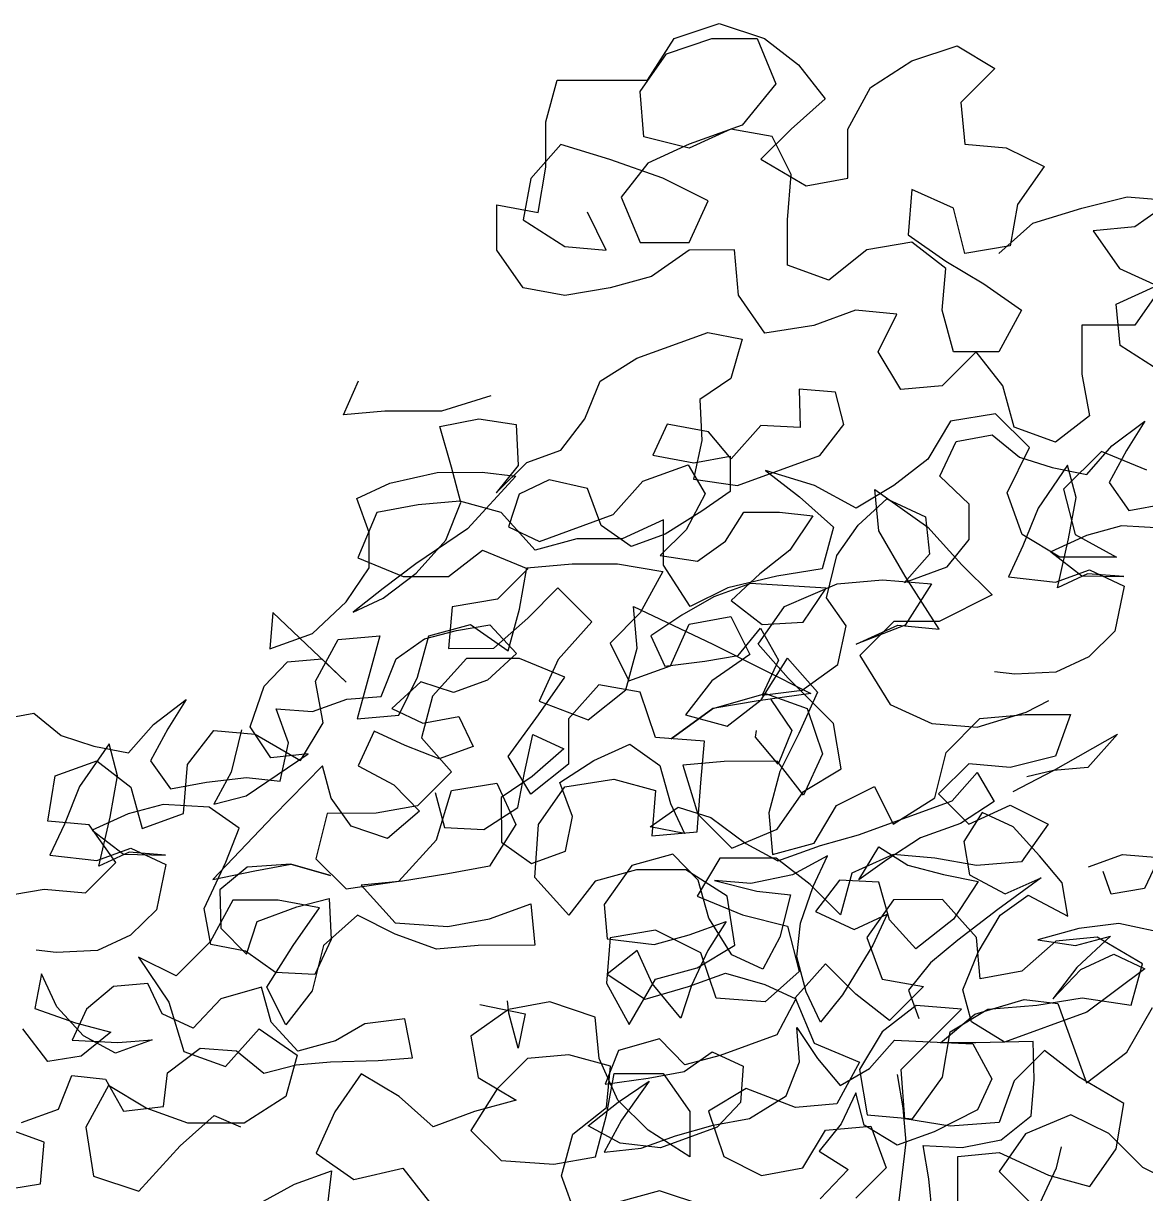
# Model space of a CAD drawing. Header units: millimetres. Extents: x 2622 to 2811, y 687 to 801.
# Drawn here: x 2709.4846 to 2709.8419, y 773.8694 to 774.2419 of the extents above; entities that cross this region are included whole.
import ezdxf

# ---------------------------------------------------------------- set-up
doc = ezdxf.new("R2010")
doc.units = ezdxf.units.MM
doc.layers.add('CHIOMA', color=94, linetype='Continuous')
doc.layers.add('tronco', color=36, linetype='Continuous')

msp = doc.modelspace()

# ---------------------------------------------------------------- linework, layer by layer
at = {"layer": 'CHIOMA'}
for p, q in [((2709.69176, 774.23705), (2709.70618, 774.24187)), ((2709.70618, 774.24187), (2709.7206, 774.23708)), ((2709.68335, 774.22382), (2709.69176, 774.23705)), ((2709.68936, 774.23224), (2709.70378, 774.23706)), ((2709.70378, 774.23706), (2709.7182, 774.23708)), ((2709.7182, 774.23708), (2709.72422, 774.22266)), ((2709.7206, 774.23708), (2709.73143, 774.22868)), ((2709.68095, 774.22022), (2709.68936, 774.23224)), ((2709.76749, 774.22991), (2709.78191, 774.23473)), ((2709.78191, 774.23473), (2709.79394, 774.22753)), ((2709.73143, 774.22868), (2709.73985, 774.21786)), ((2709.75428, 774.22148), (2709.76749, 774.22991)), ((2709.79394, 774.22753), (2709.78313, 774.2167)), ((2709.65091, 774.21057), (2709.65451, 774.2238)), ((2709.65451, 774.2238), (2709.68335, 774.22382)), ((2709.72422, 774.22266), (2709.71342, 774.20943)), ((2709.74708, 774.20826), (2709.75428, 774.22148)), ((2709.68217, 774.20579), (2709.68095, 774.22022)), ((2709.73985, 774.21786), (2709.72905, 774.20824)), ((2709.78313, 774.2167), (2709.78434, 774.20348)), ((2709.65093, 774.19615), (2709.65091, 774.21057)), ((2709.71342, 774.20943), (2709.6966, 774.2034)), ((2709.6966, 774.2022), (2709.68217, 774.20579)), ((2709.70981, 774.20822), (2709.6966, 774.2022)), ((2709.72304, 774.20583), (2709.70981, 774.20822)), ((2709.72905, 774.20824), (2709.71944, 774.19861)), ((2709.72906, 774.19381), (2709.72304, 774.20583)), ((2709.74709, 774.19263), (2709.74708, 774.20826)), ((2709.65573, 774.20336), (2709.64612, 774.19254)), ((2709.67136, 774.19857), (2709.65573, 774.20336)), ((2709.6966, 774.2034), (2709.68338, 774.19738)), ((2709.78434, 774.20348), (2709.79757, 774.20229)), ((2709.79757, 774.20229), (2709.80959, 774.19629)), ((2709.68819, 774.19258), (2709.67136, 774.19857)), ((2709.71944, 774.19861), (2709.73387, 774.19021)), ((2709.64853, 774.18172), (2709.65093, 774.19615)), ((2709.68338, 774.19738), (2709.67497, 774.18655)), ((2709.80959, 774.19629), (2709.80119, 774.18426)), ((2709.64612, 774.19254), (2709.64373, 774.17931)), ((2709.70262, 774.18538), (2709.68819, 774.19258)), ((2709.72787, 774.17939), (2709.72906, 774.19381)), ((2709.73387, 774.19021), (2709.74709, 774.19263)), ((2709.76753, 774.18904), (2709.76634, 774.17462)), ((2709.78075, 774.18304), (2709.76753, 774.18904)), ((2709.63531, 774.18411), (2709.64853, 774.18172)), ((2709.63532, 774.16969), (2709.63531, 774.18411)), ((2709.67497, 774.18655), (2709.681, 774.17213)), ((2709.69662, 774.17215), (2709.70262, 774.18538)), ((2709.80119, 774.18426), (2709.7988, 774.17104)), ((2709.82162, 774.18308), (2709.83604, 774.1867)), ((2709.83604, 774.1867), (2709.85047, 774.18551)), ((2709.85047, 774.18551), (2709.83846, 774.17709)), ((2709.67018, 774.16972), (2709.66416, 774.18174)), ((2709.78437, 774.16862), (2709.78075, 774.18304)), ((2709.806, 774.17826), (2709.82162, 774.18308)), ((2709.64373, 774.17931), (2709.65696, 774.17091)), ((2709.72788, 774.16497), (2709.72787, 774.17939)), ((2709.79519, 774.16863), (2709.806, 774.17826)), ((2709.83846, 774.17709), (2709.82524, 774.17587)), ((2709.82524, 774.17587), (2709.83366, 774.16386)), ((2709.681, 774.17213), (2709.69662, 774.17215)), ((2709.76754, 774.17221), (2709.75312, 774.1698)), ((2709.76634, 774.17462), (2709.77837, 774.16621)), ((2709.77837, 774.16381), (2709.76754, 774.17221)), ((2709.64375, 774.15768), (2709.63532, 774.16969)), ((2709.65696, 774.17091), (2709.67018, 774.16972)), ((2709.69663, 774.16974), (2709.68461, 774.16132)), ((2709.71105, 774.16976), (2709.69663, 774.16974)), ((2709.71227, 774.15534), (2709.71105, 774.16976)), ((2709.75312, 774.1698), (2709.74111, 774.16017)), ((2709.7988, 774.17104), (2709.78437, 774.16862)), ((2709.74111, 774.16017), (2709.72788, 774.16497)), ((2709.77837, 774.16621), (2709.79039, 774.15901)), ((2709.68461, 774.16132), (2709.67139, 774.1577)), ((2709.77718, 774.15059), (2709.77837, 774.16381)), ((2709.83366, 774.16386), (2709.84689, 774.15786)), ((2709.65697, 774.15528), (2709.64375, 774.15768)), ((2709.67139, 774.1577), (2709.65697, 774.15528)), ((2709.79039, 774.15901), (2709.80242, 774.15061)), ((2709.83261, 774.15253), (2709.84583, 774.15855)), ((2709.84689, 774.15786), (2709.83849, 774.14583)), ((2709.72069, 774.14332), (2709.71227, 774.15534)), ((2709.74953, 774.15056), (2709.73631, 774.14574)), ((2709.76276, 774.14937), (2709.74953, 774.15056)), ((2709.7808, 774.13737), (2709.77718, 774.15059)), ((2709.80242, 774.15061), (2709.79522, 774.13738)), ((2709.83383, 774.13931), (2709.83261, 774.15253)), ((2709.75676, 774.13735), (2709.76276, 774.14937)), ((2709.67989, 774.13531), (2709.70249, 774.14352)), ((2709.70249, 774.14352), (2709.7135, 774.14137)), ((2709.73631, 774.14574), (2709.72069, 774.14332)), ((2709.83849, 774.14583), (2709.82166, 774.14582)), ((2709.82166, 774.14582), (2709.82167, 774.13019)), ((2709.7135, 774.14137), (2709.70988, 774.1288)), ((2709.84706, 774.1309), (2709.83383, 774.13931)), ((2709.66822, 774.12801), (2709.67989, 774.13531)), ((2709.76398, 774.12533), (2709.75676, 774.13735)), ((2709.78801, 774.13737), (2709.7772, 774.12655)), ((2709.79522, 774.13738), (2709.7808, 774.13737)), ((2709.79643, 774.12656), (2709.78801, 774.13737)), ((2709.5865, 774.11723), (2709.5913, 774.12806)), ((2709.66337, 774.11602), (2709.66822, 774.12801)), ((2709.70988, 774.1288), (2709.70001, 774.12216)), ((2709.82167, 774.13019), (2709.82409, 774.11697)), ((2709.73156, 774.12542), (2709.73188, 774.11326)), ((2709.74315, 774.12451), (2709.73156, 774.12542)), ((2709.74585, 774.11424), (2709.74315, 774.12451)), ((2709.7772, 774.12655), (2709.76398, 774.12533)), ((2709.80005, 774.11334), (2709.79643, 774.12656)), ((2709.63338, 774.12329), (2709.61775, 774.11847)), ((2709.70001, 774.12216), (2709.70066, 774.10909)), ((2709.59972, 774.11845), (2709.5865, 774.11723)), ((2709.61775, 774.11847), (2709.59972, 774.11845)), ((2709.79418, 774.11763), (2709.77976, 774.11522)), ((2709.80501, 774.10683), (2709.79418, 774.11763)), ((2709.82409, 774.11697), (2709.81328, 774.10855)), ((2709.6172, 774.11358), (2709.6296, 774.11604)), ((2709.62088, 774.1006), (2709.6172, 774.11358)), ((2709.6296, 774.11604), (2709.64151, 774.11422)), ((2709.64151, 774.11422), (2709.64216, 774.10116)), ((2709.65572, 774.10608), (2709.66337, 774.11602)), ((2709.68958, 774.11428), (2709.68497, 774.10442)), ((2709.70272, 774.11189), (2709.68958, 774.11428)), ((2709.7194, 774.11385), (2709.70994, 774.10325)), ((2709.73188, 774.11326), (2709.7194, 774.11385)), ((2709.73821, 774.1043), (2709.74585, 774.11424)), ((2709.77976, 774.11522), (2709.77256, 774.10319)), ((2709.81328, 774.10855), (2709.80005, 774.11334)), ((2709.83121, 774.10737), (2709.84165, 774.11525)), ((2709.84165, 774.11525), (2709.83581, 774.10597)), ((2709.70066, 774.10909), (2709.69794, 774.09685)), ((2709.70994, 774.10325), (2709.70272, 774.11189)), ((2709.7764, 774.09771), (2709.78159, 774.1088)), ((2709.78159, 774.1088), (2709.79309, 774.11093)), ((2709.79309, 774.11093), (2709.80179, 774.10385)), ((2709.64487, 774.10214), (2709.65572, 774.10608)), ((2709.79781, 774.0924), (2709.80501, 774.10683)), ((2709.82785, 774.10565), (2709.81584, 774.09361)), ((2709.82323, 774.09834), (2709.83121, 774.10737)), ((2709.84228, 774.09965), (2709.82785, 774.10565)), ((2709.83581, 774.10597), (2709.8303, 774.09579)), ((2709.63509, 774.09246), (2709.64487, 774.10214)), ((2709.68184, 774.09612), (2709.6963, 774.10137)), ((2709.68497, 774.10442), (2709.69811, 774.10203)), ((2709.6963, 774.10137), (2709.70172, 774.09209)), ((2709.69811, 774.10203), (2709.70961, 774.10416)), ((2709.70961, 774.10416), (2709.70961, 774.0929)), ((2709.71199, 774.09479), (2709.73821, 774.1043)), ((2709.77256, 774.10319), (2709.76175, 774.09477)), ((2709.80179, 774.10385), (2709.81223, 774.10048)), ((2709.60125, 774.09552), (2709.61636, 774.09896)), ((2709.61636, 774.09896), (2709.63066, 774.09903)), ((2709.62392, 774.08942), (2709.62088, 774.1006)), ((2709.64134, 774.09779), (2709.62597, 774.08096)), ((2709.63066, 774.09903), (2709.64134, 774.09779)), ((2709.64216, 774.10116), (2709.63509, 774.09246)), ((2709.72088, 774.09954), (2709.7317, 774.09113)), ((2709.73651, 774.09474), (2709.72088, 774.09954)), ((2709.78576, 774.08883), (2709.7764, 774.09771)), ((2709.81707, 774.10122), (2709.8077, 774.08758)), ((2709.81223, 774.10048), (2709.82323, 774.09834)), ((2709.81978, 774.09094), (2709.81707, 774.10122)), ((2709.59073, 774.09068), (2709.60125, 774.09552)), ((2709.65202, 774.09655), (2709.6424, 774.09204)), ((2709.66426, 774.09383), (2709.65202, 774.09655)), ((2709.66852, 774.08208), (2709.66426, 774.09383)), ((2709.67239, 774.08553), (2709.68184, 774.09612)), ((2709.69794, 774.09685), (2709.71199, 774.09479)), ((2709.74973, 774.08754), (2709.73651, 774.09474)), ((2709.76175, 774.09477), (2709.74973, 774.08754)), ((2709.8303, 774.09579), (2709.83662, 774.08683)), ((2709.59466, 774.07983), (2709.59073, 774.09068)), ((2709.6424, 774.09204), (2709.63903, 774.08161)), ((2709.70172, 774.09209), (2709.69563, 774.08067)), ((2709.70961, 774.0929), (2709.70065, 774.08658)), ((2709.7317, 774.09113), (2709.74253, 774.08153)), ((2709.75035, 774.08212), (2709.75956, 774.09057)), ((2709.75574, 774.09356), (2709.77258, 774.08155)), ((2709.75695, 774.08034), (2709.75574, 774.09356)), ((2709.75956, 774.09057), (2709.77188, 774.08481)), ((2709.80263, 774.07918), (2709.79781, 774.0924)), ((2709.81584, 774.09361), (2709.81946, 774.07919)), ((2709.81739, 774.0778), (2709.81978, 774.09094)), ((2709.6103, 774.08862), (2709.59708, 774.0862)), ((2709.62352, 774.08983), (2709.6103, 774.08862)), ((2709.61906, 774.07743), (2709.62392, 774.08942)), ((2709.63675, 774.08624), (2709.62352, 774.08983)), ((2709.70065, 774.08658), (2709.68898, 774.07928)), ((2709.78576, 774.07757), (2709.78576, 774.08883)), ((2709.8077, 774.08758), (2709.80284, 774.07559)), ((2709.83662, 774.08683), (2709.84812, 774.08896)), ((2709.59708, 774.0862), (2709.59108, 774.07177)), ((2709.64758, 774.07423), (2709.63675, 774.08624)), ((2709.64888, 774.077), (2709.67239, 774.08553)), ((2709.68844, 774.08388), (2709.67522, 774.07786)), ((2709.68845, 774.06946), (2709.68844, 774.08388)), ((2709.7082, 774.07705), (2709.71404, 774.08633)), ((2709.71404, 774.08633), (2709.7253, 774.08632)), ((2709.7253, 774.08632), (2709.73598, 774.08508)), ((2709.73598, 774.08508), (2709.72866, 774.07424)), ((2709.77188, 774.08481), (2709.7731, 774.07298)), ((2709.59466, 774.06857), (2709.59466, 774.07983)), ((2709.62597, 774.08096), (2709.60953, 774.06988)), ((2709.63903, 774.08161), (2709.64888, 774.077)), ((2709.67813, 774.07534), (2709.66852, 774.08208)), ((2709.68898, 774.07928), (2709.67813, 774.07534)), ((2709.69563, 774.08067), (2709.68733, 774.07254)), ((2709.74253, 774.08153), (2709.73893, 774.0683)), ((2709.74361, 774.07251), (2709.75035, 774.08212)), ((2709.76538, 774.06592), (2709.75695, 774.08034)), ((2709.77258, 774.08155), (2709.78341, 774.06954)), ((2709.81466, 774.07198), (2709.80263, 774.07918)), ((2709.81946, 774.07919), (2709.83269, 774.07199)), ((2709.83431, 774.0819), (2709.82314, 774.07887)), ((2709.84894, 774.08107), (2709.83431, 774.0819)), ((2709.60961, 774.06684), (2709.61906, 774.07743)), ((2709.66079, 774.07785), (2709.64758, 774.07423)), ((2709.67522, 774.07786), (2709.66079, 774.07785)), ((2709.69924, 774.07073), (2709.7082, 774.07705)), ((2709.77869, 774.06887), (2709.78576, 774.07757)), ((2709.80284, 774.07559), (2709.79824, 774.06574)), ((2709.82314, 774.07887), (2709.81172, 774.0737)), ((2709.81384, 774.06219), (2709.81739, 774.0778)), ((2709.59108, 774.07177), (2709.60551, 774.06578)), ((2709.61994, 774.06579), (2709.63075, 774.07421)), ((2709.63075, 774.07421), (2709.64518, 774.06822)), ((2709.68733, 774.07254), (2709.69924, 774.07073)), ((2709.72866, 774.07424), (2709.71912, 774.06669)), ((2709.74031, 774.05904), (2709.74361, 774.07251)), ((2709.7731, 774.07298), (2709.76513, 774.06395)), ((2709.81172, 774.0737), (2709.82165, 774.06605)), ((2709.83269, 774.07199), (2709.81466, 774.07198)), ((2709.58734, 774.05773), (2709.59466, 774.06857)), ((2709.60953, 774.06988), (2709.59909, 774.062)), ((2709.64518, 774.06822), (2709.63557, 774.05859)), ((2709.64252, 774.05539), (2709.64491, 774.06862)), ((2709.64491, 774.06862), (2709.65933, 774.06983)), ((2709.65933, 774.06983), (2709.67376, 774.06985)), ((2709.67376, 774.06985), (2709.68818, 774.06745)), ((2709.69687, 774.05624), (2709.68845, 774.06946)), ((2709.73893, 774.0683), (2709.72451, 774.06588)), ((2709.76513, 774.06395), (2709.77869, 774.06887)), ((2709.78341, 774.06954), (2709.79303, 774.05994)), ((2709.81319, 774.064), (2709.82404, 774.06794)), ((2709.82404, 774.06794), (2709.83512, 774.06276)), ((2709.59917, 774.05896), (2709.60961, 774.06684)), ((2709.60551, 774.06578), (2709.61994, 774.06579)), ((2709.68818, 774.06745), (2709.68098, 774.05423)), ((2709.72451, 774.06588), (2709.70889, 774.06226)), ((2709.71912, 774.06669), (2709.70991, 774.05823)), ((2709.74375, 774.0635), (2709.75817, 774.06471)), ((2709.75817, 774.06471), (2709.7738, 774.06353)), ((2709.77621, 774.0491), (2709.76538, 774.06592)), ((2709.79824, 774.06574), (2709.81319, 774.064)), ((2709.82346, 774.06671), (2709.81384, 774.06219)), ((2709.82165, 774.06605), (2709.83504, 774.0658)), ((2709.83504, 774.0658), (2709.82346, 774.06671)), ((2709.59909, 774.062), (2709.58955, 774.05445)), ((2709.64519, 774.05259), (2709.6548, 774.06221)), ((2709.6548, 774.06221), (2709.66563, 774.05141)), ((2709.70889, 774.06226), (2709.69687, 774.05624)), ((2709.71616, 774.06357), (2709.70441, 774.0593)), ((2709.74023, 774.06208), (2709.71616, 774.06357)), ((2709.72692, 774.05627), (2709.74375, 774.0635)), ((2709.73291, 774.05124), (2709.74023, 774.06208)), ((2709.7738, 774.06353), (2709.76539, 774.0503)), ((2709.83512, 774.06276), (2709.83216, 774.04838)), ((2709.57665, 774.04772), (2709.58734, 774.05773)), ((2709.58955, 774.05445), (2709.59917, 774.05896)), ((2709.63557, 774.05859), (2709.62115, 774.05617)), ((2709.70441, 774.0593), (2709.69422, 774.05356)), ((2709.70991, 774.05823), (2709.71985, 774.05059)), ((2709.74663, 774.05008), (2709.74031, 774.05904)), ((2709.79303, 774.05994), (2709.77621, 774.05151)), ((2709.564, 774.05438), (2709.56309, 774.0428)), ((2709.5874, 774.03218), (2709.564, 774.05438)), ((2709.62115, 774.05617), (2709.61996, 774.04295)), ((2709.63892, 774.04217), (2709.64252, 774.05539)), ((2709.68098, 774.05423), (2709.67138, 774.0446)), ((2709.67884, 774.05623), (2709.7041, 774.04423)), ((2709.68006, 774.04301), (2709.67884, 774.05623)), ((2709.69422, 774.05356), (2709.68436, 774.04691)), ((2709.69661, 774.05063), (2709.70983, 774.05305)), ((2709.70983, 774.05305), (2709.71585, 774.04104)), ((2709.71852, 774.04424), (2709.72692, 774.05627)), ((2709.61368, 774.04695), (2709.6269, 774.05057)), ((2709.62254, 774.04867), (2709.63314, 774.05047)), ((2709.6269, 774.05057), (2709.63892, 774.04217)), ((2709.63314, 774.05047), (2709.6416, 774.04126)), ((2709.63438, 774.04296), (2709.64519, 774.05259)), ((2709.66563, 774.05141), (2709.65482, 774.03938)), ((2709.69061, 774.03741), (2709.69661, 774.05063)), ((2709.7122, 774.04065), (2709.71928, 774.04935)), ((2709.71928, 774.04935), (2709.72502, 774.03916)), ((2709.71985, 774.05059), (2709.73291, 774.05124)), ((2709.74391, 774.03784), (2709.74663, 774.05008)), ((2709.76539, 774.0503), (2709.74977, 774.04427)), ((2709.74977, 774.04427), (2709.76299, 774.05029)), ((2709.76179, 774.05149), (2709.75098, 774.04067)), ((2709.77621, 774.05151), (2709.76179, 774.05149)), ((2709.76299, 774.05029), (2709.77621, 774.0491)), ((2709.56309, 774.0428), (2709.57665, 774.04772)), ((2709.57763, 774.03249), (2709.58483, 774.04572)), ((2709.58483, 774.04572), (2709.59805, 774.04694)), ((2709.59805, 774.04694), (2709.59086, 774.02049)), ((2709.60331, 774.03964), (2709.61227, 774.04596)), ((2709.61008, 774.03373), (2709.61368, 774.04695)), ((2709.61227, 774.04596), (2709.62254, 774.04867)), ((2709.68436, 774.04691), (2709.68887, 774.0373)), ((2709.83216, 774.04838), (2709.82385, 774.04025)), ((2709.61996, 774.04295), (2709.63438, 774.04296)), ((2709.67138, 774.0446), (2709.6774, 774.03259)), ((2709.67646, 774.02978), (2709.68006, 774.04301)), ((2709.7041, 774.04423), (2709.73536, 774.02863)), ((2709.72815, 774.03343), (2709.71852, 774.04424)), ((2709.56128, 774.03088), (2709.56868, 774.03869)), ((2709.56868, 774.03869), (2709.5796, 774.03958)), ((2709.5796, 774.03958), (2709.5874, 774.03218)), ((2709.59846, 774.02765), (2709.60331, 774.03964)), ((2709.6257, 774.03975), (2709.6149, 774.02772)), ((2709.64253, 774.03977), (2709.6257, 774.03975)), ((2709.6416, 774.04126), (2709.63239, 774.03281)), ((2709.65696, 774.03377), (2709.64253, 774.03977)), ((2709.65482, 774.03938), (2709.64882, 774.02615)), ((2709.68887, 774.0373), (2709.70161, 774.03885)), ((2709.70161, 774.03885), (2709.7122, 774.04065)), ((2709.71585, 774.04104), (2709.70384, 774.03261)), ((2709.71947, 774.02661), (2709.72787, 774.03984)), ((2709.72502, 774.03916), (2709.71984, 774.02808)), ((2709.72787, 774.03984), (2709.7375, 774.02904)), ((2709.75098, 774.04067), (2709.76061, 774.02505)), ((2709.82385, 774.04025), (2709.81334, 774.03541)), ((2709.6774, 774.03259), (2709.69061, 774.03741)), ((2709.73257, 774.02963), (2709.74391, 774.03784)), ((2709.80027, 774.03476), (2709.79386, 774.03551)), ((2709.81334, 774.03541), (2709.80027, 774.03476)), ((2709.55675, 774.01799), (2709.56128, 774.03088)), ((2709.58005, 774.01927), (2709.57763, 774.03249)), ((2709.61111, 774.03225), (2709.6019, 774.02379)), ((2709.60408, 774.0217), (2709.61008, 774.03373)), ((2709.62154, 774.02887), (2709.61111, 774.03225)), ((2709.63239, 774.03281), (2709.62154, 774.02887)), ((2709.64856, 774.02174), (2709.65696, 774.03377)), ((2709.66778, 774.03138), (2709.65818, 774.02055)), ((2709.68101, 774.02898), (2709.66778, 774.03138)), ((2709.70384, 774.03261), (2709.69544, 774.02178)), ((2709.74258, 774.01902), (2709.72815, 774.03343)), ((2709.57668, 774.02282), (2709.58753, 774.02676)), ((2709.58753, 774.02676), (2709.59846, 774.02765)), ((2709.6149, 774.02772), (2709.6113, 774.0145)), ((2709.66445, 774.02015), (2709.67646, 774.02978)), ((2709.68583, 774.01456), (2709.68101, 774.02898)), ((2709.70412, 774.02379), (2709.72094, 774.02862)), ((2709.73536, 774.02863), (2709.71854, 774.02621)), ((2709.71984, 774.02808), (2709.73257, 774.02963)), ((2709.72094, 774.02862), (2709.73417, 774.02382)), ((2709.7375, 774.02904), (2709.7315, 774.01581)), ((2709.52599, 774.01874), (2709.53643, 774.02662)), ((2709.53643, 774.02662), (2709.53059, 774.01734)), ((2709.5651, 774.02373), (2709.57668, 774.02282)), ((2709.56903, 774.01288), (2709.5651, 774.02373)), ((2709.6019, 774.02379), (2709.61176, 774.01918)), ((2709.64882, 774.02615), (2709.66445, 774.02015)), ((2709.6909, 774.01417), (2709.70412, 774.02379)), ((2709.70412, 774.02379), (2709.6909, 774.01417)), ((2709.71854, 774.02621), (2709.70412, 774.02379)), ((2709.70866, 774.01819), (2709.71947, 774.02661)), ((2709.72259, 774.02667), (2709.72924, 774.01681)), ((2709.73417, 774.02382), (2709.73899, 774.0094)), ((2709.76061, 774.02505), (2709.77384, 774.01905)), ((2709.80388, 774.02268), (2709.81109, 774.0263)), ((2709.47637, 774.02017), (2709.48787, 774.0223)), ((2709.48787, 774.0223), (2709.49657, 774.01523)), ((2709.59086, 774.02049), (2709.60408, 774.0217)), ((2709.61176, 774.01918), (2709.62326, 774.02131)), ((2709.62326, 774.02131), (2709.62778, 774.0117)), ((2709.63895, 774.00851), (2709.64856, 774.02174)), ((2709.65818, 774.02055), (2709.65819, 774.00612)), ((2709.69544, 774.02178), (2709.70866, 774.01819)), ((2709.77839, 774.00984), (2709.78919, 774.02067)), ((2709.78826, 774.01786), (2709.80388, 774.02268)), ((2709.78919, 774.02067), (2709.80362, 774.02188)), ((2709.80362, 774.02188), (2709.81804, 774.0219)), ((2709.81804, 774.0219), (2709.81325, 774.00867)), ((2709.51801, 774.00971), (2709.52599, 774.01874)), ((2709.53059, 774.01734), (2709.52508, 774.00716)), ((2709.53679, 774.00601), (2709.54519, 774.01684)), ((2709.54519, 774.01684), (2709.55841, 774.01565)), ((2709.55404, 774.01701), (2709.55075, 774.00353)), ((2709.5634, 774.00813), (2709.55675, 774.01799)), ((2709.55841, 774.01565), (2709.57284, 774.00725)), ((2709.57284, 774.00725), (2709.58005, 774.01927)), ((2709.59631, 774.01664), (2709.59113, 774.00556)), ((2709.60617, 774.01204), (2709.59631, 774.01664)), ((2709.71774, 774.01468), (2709.71799, 774.01682)), ((2709.72924, 774.01681), (2709.72496, 774.00605)), ((2709.7315, 774.01581), (2709.7255, 774.00378)), ((2709.745, 774.0046), (2709.74258, 774.01902)), ((2709.77384, 774.01905), (2709.78826, 774.01786)), ((2709.81262, 774.00411), (2709.833, 774.01559)), ((2709.833, 774.01559), (2709.82355, 774.005)), ((2709.49657, 774.01523), (2709.50701, 774.01185)), ((2709.51185, 774.01259), (2709.50248, 773.99896)), ((2709.50701, 774.01185), (2709.51801, 774.00971)), ((2709.51456, 774.00232), (2709.51185, 774.01259)), ((2709.56632, 774.00064), (2709.56903, 774.01288)), ((2709.61693, 774.00776), (2709.60617, 774.01204)), ((2709.6113, 774.0145), (2709.62093, 774.00369)), ((2709.64412, 774.00331), (2709.64684, 774.01555)), ((2709.64684, 774.01555), (2709.65669, 774.01094)), ((2709.66622, 774.00724), (2709.67764, 774.0124)), ((2709.67764, 774.0124), (2709.68725, 774.00566)), ((2709.70145, 774.01338), (2709.68583, 774.01456)), ((2709.70026, 774.00015), (2709.70145, 774.01338)), ((2709.72496, 774.00605), (2709.71774, 774.01468)), ((2709.55551, 773.99605), (2709.57523, 774.00935)), ((2709.57523, 774.00935), (2709.5634, 774.00813)), ((2709.62778, 774.0117), (2709.61693, 774.00776)), ((2709.64618, 773.9965), (2709.63895, 774.00851)), ((2709.65669, 774.01094), (2709.64658, 774.00215)), ((2709.73899, 774.0094), (2709.73299, 773.99618)), ((2709.77479, 773.99541), (2709.77839, 774.00984)), ((2709.81325, 774.00867), (2709.79883, 774.00505)), ((2709.49472, 774.00237), (2709.50794, 774.00719)), ((2709.50794, 774.00719), (2709.51876, 773.99878)), ((2709.52508, 774.00716), (2709.5314, 773.9982)), ((2709.5356, 773.99039), (2709.53679, 774.00601)), ((2709.57987, 774.00556), (2709.56417, 773.98964)), ((2709.58258, 773.99529), (2709.57987, 774.00556)), ((2709.59113, 774.00556), (2709.60255, 773.99947)), ((2709.65819, 774.00612), (2709.64618, 773.9965)), ((2709.65545, 774.00026), (2709.66622, 774.00724)), ((2709.68725, 774.00566), (2709.69061, 773.99358)), ((2709.70774, 774.00697), (2709.69452, 774.00576)), ((2709.69452, 774.00576), (2709.69934, 773.99013)), ((2709.72457, 774.00699), (2709.70774, 774.00697)), ((2709.73299, 773.99618), (2709.72457, 774.00699)), ((2709.73299, 773.99738), (2709.745, 774.0046)), ((2709.7856, 774.00624), (2709.77599, 773.99662)), ((2709.79883, 774.00505), (2709.7856, 774.00624)), ((2709.82355, 774.005), (2709.81262, 774.00411)), ((2709.49233, 773.98794), (2709.49472, 774.00237)), ((2709.51217, 773.98917), (2709.51456, 774.00232)), ((2709.5429, 774.00033), (2709.55564, 774.00188)), ((2709.55075, 774.00353), (2709.54523, 773.99335)), ((2709.55564, 774.00188), (2709.56632, 774.00064)), ((2709.62093, 774.00369), (2709.61012, 773.99286)), ((2709.64658, 774.00215), (2709.63672, 773.99551)), ((2709.64198, 773.9923), (2709.64412, 774.00331)), ((2709.65699, 773.99891), (2709.67262, 774.00133)), ((2709.67262, 774.00133), (2709.68584, 773.99774)), ((2709.7255, 774.00378), (2709.72191, 773.99056)), ((2709.78033, 773.99443), (2709.7883, 774.00346)), ((2709.7883, 774.00346), (2709.79372, 773.99418)), ((2709.79972, 773.99738), (2709.81262, 774.00411)), ((2709.81262, 774.00411), (2709.80416, 774.00206)), ((2709.50248, 773.99896), (2709.49762, 773.98697)), ((2709.51876, 773.99878), (2709.52238, 773.98557)), ((2709.5314, 773.9982), (2709.5429, 774.00033)), ((2709.60255, 773.99947), (2709.61067, 773.99117)), ((2709.61569, 773.99708), (2709.61872, 773.9859)), ((2709.61614, 773.98205), (2709.62093, 773.99768)), ((2709.62093, 773.99768), (2709.63536, 774.00009)), ((2709.63536, 774.00009), (2709.64138, 773.98688)), ((2709.64859, 773.98688), (2709.65699, 773.99891)), ((2709.65939, 773.98941), (2709.65545, 774.00026)), ((2709.68584, 773.99774), (2709.68465, 773.98331)), ((2709.69908, 773.98453), (2709.70026, 774.00015)), ((2709.72459, 773.98535), (2709.73299, 773.99738)), ((2709.74354, 773.99298), (2709.75556, 773.999)), ((2709.75556, 773.999), (2709.76158, 773.98699)), ((2709.52909, 773.99327), (2709.51792, 773.99024)), ((2709.54372, 773.99244), (2709.52909, 773.99327)), ((2709.54523, 773.99335), (2709.55551, 773.99605)), ((2709.5889, 773.98633), (2709.58258, 773.99529)), ((2709.63672, 773.99551), (2709.63679, 773.98121)), ((2709.69061, 773.99358), (2709.69513, 773.98397)), ((2709.7505, 773.9836), (2709.78033, 773.99443)), ((2709.76158, 773.98699), (2709.77479, 773.99541)), ((2709.77599, 773.99662), (2709.78562, 773.98701)), ((2709.79372, 773.99418), (2709.78295, 773.9872)), ((2709.51792, 773.99024), (2709.5065, 773.98507)), ((2709.52238, 773.98557), (2709.5356, 773.99039)), ((2709.55333, 773.9857), (2709.54372, 773.99244)), ((2709.56417, 773.98964), (2709.54494, 773.96935)), ((2709.58127, 773.99043), (2709.57768, 773.976)), ((2709.5969, 773.99044), (2709.58127, 773.99043)), ((2709.61012, 773.99286), (2709.5969, 773.99044)), ((2709.61067, 773.99117), (2709.60056, 773.98238)), ((2709.63121, 773.98532), (2709.64198, 773.9923)), ((2709.68412, 773.98611), (2709.69308, 773.99243)), ((2709.69308, 773.99243), (2709.70351, 773.98906)), ((2709.69934, 773.99013), (2709.71017, 773.97933)), ((2709.72191, 773.99056), (2709.72312, 773.97734)), ((2709.73634, 773.98095), (2709.74354, 773.99298)), ((2709.78986, 773.99073), (2709.78402, 773.98145)), ((2709.78562, 773.98701), (2709.79884, 773.99303)), ((2709.79971, 773.98612), (2709.78986, 773.99073)), ((2709.79884, 773.99303), (2709.81086, 773.98703)), ((2709.50555, 773.98675), (2709.49233, 773.98794)), ((2709.49762, 773.98697), (2709.49302, 773.97711)), ((2709.51398, 773.97474), (2709.50555, 773.98675)), ((2709.50863, 773.97357), (2709.51217, 773.98917)), ((2709.60056, 773.98238), (2709.5889, 773.98633)), ((2709.61872, 773.9859), (2709.63121, 773.98532)), ((2709.64138, 773.98688), (2709.63298, 773.97365)), ((2709.6474, 773.97005), (2709.64859, 773.98688)), ((2709.65725, 773.9784), (2709.65939, 773.98941)), ((2709.69513, 773.98397), (2709.68412, 773.98611)), ((2709.70351, 773.98906), (2709.71468, 773.98083)), ((2709.78295, 773.9872), (2709.7703, 773.98261)), ((2709.80817, 773.97691), (2709.79971, 773.98612)), ((2709.81086, 773.98703), (2709.80246, 773.975)), ((2709.5065, 773.98507), (2709.51643, 773.97742)), ((2709.54905, 773.97494), (2709.55333, 773.9857)), ((2709.60413, 773.96881), (2709.61614, 773.98205)), ((2709.68465, 773.98331), (2709.69908, 773.98453)), ((2709.71017, 773.97933), (2709.72459, 773.98535)), ((2709.73842, 773.98024), (2709.7505, 773.9836)), ((2709.7703, 773.98261), (2709.75953, 773.97563)), ((2709.50797, 773.97538), (2709.51882, 773.97931)), ((2709.51882, 773.97931), (2709.5299, 773.97413)), ((2709.63679, 773.98121), (2709.6464, 773.97447)), ((2709.6464, 773.97447), (2709.65725, 773.9784)), ((2709.71468, 773.98083), (2709.72486, 773.97532)), ((2709.72312, 773.97734), (2709.73634, 773.98095)), ((2709.72486, 773.97532), (2709.73842, 773.98024)), ((2709.75057, 773.96931), (2709.75699, 773.97982)), ((2709.75699, 773.97982), (2709.76627, 773.97398)), ((2709.78402, 773.98145), (2709.78582, 773.97085)), ((2709.49302, 773.97711), (2709.50797, 773.97538)), ((2709.50437, 773.96512), (2709.51398, 773.97474)), ((2709.51824, 773.97808), (2709.50863, 773.97357)), ((2709.51643, 773.97742), (2709.52982, 773.97717)), ((2709.52982, 773.97717), (2709.51824, 773.97808)), ((2709.54214, 773.96016), (2709.54905, 773.97494)), ((2709.57768, 773.976), (2709.58731, 773.96639)), ((2709.69134, 773.97748), (2709.67836, 773.97379)), ((2709.69947, 773.96918), (2709.69134, 773.97748)), ((2709.7063, 773.97612), (2709.6991, 773.96409)), ((2709.72433, 773.97613), (2709.7063, 773.97612)), ((2709.73515, 773.96773), (2709.72433, 773.97613)), ((2709.74064, 773.97696), (2709.72954, 773.97088)), ((2709.73603, 773.9671), (2709.74064, 773.97696)), ((2709.76159, 773.97737), (2709.74837, 773.97135)), ((2709.75953, 773.97563), (2709.75057, 773.96931)), ((2709.77481, 773.97618), (2709.76159, 773.97737)), ((2709.78804, 773.97379), (2709.77481, 773.97618)), ((2709.80246, 773.975), (2709.78804, 773.97379)), ((2709.81539, 773.96828), (2709.80817, 773.97691)), ((2709.82378, 773.97337), (2709.83462, 773.97731)), ((2709.83462, 773.97731), (2709.84621, 773.9764)), ((2709.84621, 773.9764), (2709.8416, 773.96654)), ((2709.5299, 773.97413), (2709.52694, 773.95975)), ((2709.54494, 773.96935), (2709.55825, 773.97214)), ((2709.55578, 773.97329), (2709.54715, 773.96607)), ((2709.56975, 773.97427), (2709.55578, 773.97329)), ((2709.55825, 773.97214), (2709.56975, 773.97427)), ((2709.58232, 773.97065), (2709.56975, 773.97427)), ((2709.56975, 773.97427), (2709.58232, 773.97065)), ((2709.61976, 773.97123), (2709.60533, 773.96881)), ((2709.63298, 773.97365), (2709.61976, 773.97123)), ((2709.67986, 773.97249), (2709.66664, 773.96887)), ((2709.67836, 773.97379), (2709.66956, 773.96139)), ((2709.69548, 773.9725), (2709.67986, 773.97249)), ((2709.70871, 773.9641), (2709.69548, 773.9725)), ((2709.72954, 773.97088), (2709.71623, 773.9681)), ((2709.74837, 773.97135), (2709.74478, 773.95812)), ((2709.76627, 773.97398), (2709.7776, 773.97094)), ((2709.7776, 773.97094), (2709.78861, 773.96879)), ((2709.831, 773.96474), (2709.82837, 773.97197)), ((2709.58731, 773.96639), (2709.60413, 773.96881)), ((2709.60533, 773.96881), (2709.59211, 773.9676)), ((2709.59211, 773.9676), (2709.60294, 773.95559)), ((2709.65823, 773.95804), (2709.6474, 773.97005)), ((2709.66664, 773.96887), (2709.65823, 773.95804)), ((2709.70283, 773.9571), (2709.69947, 773.96918)), ((2709.70465, 773.96901), (2709.71812, 773.96571)), ((2709.71623, 773.9681), (2709.70465, 773.96901)), ((2709.74478, 773.95812), (2709.73515, 773.96773)), ((2709.74449, 773.96915), (2709.73685, 773.95921)), ((2709.75698, 773.96857), (2709.74449, 773.96915)), ((2709.76034, 773.95649), (2709.75698, 773.96857)), ((2709.78861, 773.96879), (2709.78072, 773.95672)), ((2709.78582, 773.97085), (2709.79723, 773.96476)), ((2709.80866, 773.96993), (2709.79493, 773.95983)), ((2709.79723, 773.96476), (2709.80866, 773.96993)), ((2709.81719, 773.95768), (2709.81539, 773.96828)), ((2709.47672, 773.96389), (2709.49115, 773.9663)), ((2709.49115, 773.9663), (2709.50437, 773.96512)), ((2709.54715, 773.96607), (2709.54747, 773.95391)), ((2709.6991, 773.96409), (2709.71353, 773.95809)), ((2709.71113, 773.94848), (2709.70871, 773.9641)), ((2709.71812, 773.96571), (2709.7288, 773.96448)), ((2709.7288, 773.96448), (2709.7255, 773.951)), ((2709.73208, 773.95544), (2709.73603, 773.9671)), ((2709.79559, 773.95803), (2709.80455, 773.96435)), ((2709.80455, 773.96435), (2709.81719, 773.95768)), ((2709.8416, 773.96654), (2709.831, 773.96474)), ((2709.52694, 773.95975), (2709.51863, 773.95163)), ((2709.54427, 773.94865), (2709.54214, 773.96016)), ((2709.55125, 773.96275), (2709.54405, 773.94953)), ((2709.56567, 773.96277), (2709.55125, 773.96275)), ((2709.55898, 773.95604), (2709.57163, 773.96063)), ((2709.5789, 773.96038), (2709.56567, 773.96277)), ((2709.57049, 773.94835), (2709.5789, 773.96038)), ((2709.57163, 773.96063), (2709.5819, 773.96333)), ((2709.5819, 773.96333), (2709.58255, 773.95027)), ((2709.63299, 773.95682), (2709.64621, 773.96164)), ((2709.64621, 773.96164), (2709.64742, 773.94842)), ((2709.66956, 773.96139), (2709.67046, 773.95046)), ((2709.7616, 773.96295), (2709.7532, 773.95092)), ((2709.77723, 773.96296), (2709.7616, 773.96295)), ((2709.78806, 773.95095), (2709.77723, 773.96296)), ((2709.79493, 773.95983), (2709.78211, 773.95007)), ((2709.5556, 773.94561), (2709.55898, 773.95604)), ((2709.59092, 773.95798), (2709.58011, 773.94836)), ((2709.60295, 773.95198), (2709.59092, 773.95798)), ((2709.61977, 773.9544), (2709.63299, 773.95682)), ((2709.69658, 773.95176), (2709.70834, 773.95603)), ((2709.70834, 773.95603), (2709.7025, 773.94675)), ((2709.71014, 773.94543), (2709.70283, 773.9571)), ((2709.71353, 773.95809), (2709.72795, 773.9545)), ((2709.73685, 773.95921), (2709.74917, 773.95345)), ((2709.74917, 773.95345), (2709.75968, 773.95829)), ((2709.75968, 773.95829), (2709.75508, 773.94844)), ((2709.7688, 773.94728), (2709.76034, 773.95649)), ((2709.78072, 773.95672), (2709.7688, 773.94728)), ((2709.7886, 773.94628), (2709.79559, 773.95803)), ((2709.54747, 773.95391), (2709.5556, 773.94561)), ((2709.60294, 773.95559), (2709.61977, 773.9544)), ((2709.68588, 773.95326), (2709.67146, 773.95084)), ((2709.70031, 773.94606), (2709.68588, 773.95326)), ((2709.72795, 773.9545), (2709.73157, 773.94008)), ((2709.73084, 773.94476), (2709.73208, 773.95544)), ((2709.82064, 773.95382), (2709.80766, 773.95013)), ((2709.83338, 773.95537), (2709.82064, 773.95382)), ((2709.85112, 773.95158), (2709.83338, 773.95537)), ((2709.51863, 773.95163), (2709.50812, 773.94678)), ((2709.54405, 773.94953), (2709.53324, 773.9387)), ((2709.55527, 773.94651), (2709.54427, 773.94865)), ((2709.58255, 773.95027), (2709.57737, 773.93918)), ((2709.61617, 773.94719), (2709.60295, 773.95198)), ((2709.67146, 773.95084), (2709.67027, 773.93642)), ((2709.67046, 773.95046), (2709.68541, 773.94873)), ((2709.68541, 773.94873), (2709.69658, 773.95176)), ((2709.7255, 773.951), (2709.71999, 773.94082)), ((2709.7532, 773.95092), (2709.75802, 773.9377)), ((2709.78211, 773.95007), (2709.77348, 773.94284)), ((2709.78927, 773.93773), (2709.78806, 773.95095)), ((2709.8133, 773.94977), (2709.80249, 773.94015)), ((2709.80766, 773.95013), (2709.81957, 773.94832)), ((2709.82652, 773.95099), (2709.8133, 773.94977)), ((2709.81957, 773.94832), (2709.83074, 773.95135)), ((2709.83074, 773.95135), (2709.82006, 773.94133)), ((2709.84095, 773.94258), (2709.82652, 773.95099)), ((2709.49505, 773.94614), (2709.48864, 773.94688)), ((2709.50812, 773.94678), (2709.49505, 773.94614)), ((2709.56488, 773.93977), (2709.55527, 773.94651)), ((2709.56209, 773.93512), (2709.57049, 773.94835)), ((2709.58011, 773.94836), (2709.57652, 773.93393)), ((2709.62939, 773.9484), (2709.61617, 773.94719)), ((2709.64742, 773.94842), (2709.62939, 773.9484)), ((2709.67999, 773.94676), (2709.67045, 773.93921)), ((2709.68483, 773.93624), (2709.67999, 773.94676)), ((2709.7025, 773.94675), (2709.69731, 773.93566)), ((2709.69912, 773.94125), (2709.71113, 773.94848)), ((2709.70514, 773.93164), (2709.70031, 773.94606)), ((2709.71999, 773.94082), (2709.71014, 773.94543)), ((2709.75508, 773.94844), (2709.74546, 773.93267)), ((2709.78374, 773.93429), (2709.7886, 773.94628)), ((2709.82129, 773.94076), (2709.83181, 773.9456)), ((2709.83181, 773.9456), (2709.84166, 773.94099)), ((2709.52122, 773.9447), (2709.53084, 773.93028)), ((2709.53324, 773.9387), (2709.52122, 773.9447)), ((2709.6859, 773.93763), (2709.69912, 773.94125)), ((2709.73998, 773.94249), (2709.73038, 773.93167)), ((2709.73387, 773.93358), (2709.73084, 773.94476)), ((2709.74961, 773.93289), (2709.73998, 773.94249)), ((2709.77348, 773.94284), (2709.76641, 773.93414)), ((2709.82006, 773.94133), (2709.81241, 773.9314)), ((2709.83736, 773.92936), (2709.84095, 773.94258)), ((2709.49037, 773.93932), (2709.48822, 773.92831)), ((2709.49521, 773.9288), (2709.49037, 773.93932)), ((2709.57737, 773.93918), (2709.56488, 773.93977)), ((2709.67045, 773.93921), (2709.68252, 773.93131)), ((2709.6775, 773.9232), (2709.6859, 773.93763)), ((2709.69641, 773.93533), (2709.70816, 773.9396)), ((2709.70816, 773.9396), (2709.72073, 773.93597)), ((2709.73157, 773.94008), (2709.72076, 773.93045)), ((2709.75802, 773.9377), (2709.77124, 773.93531)), ((2709.80249, 773.94015), (2709.78927, 773.93773)), ((2709.81241, 773.9314), (2709.82129, 773.94076)), ((2709.84166, 773.94099), (2709.82317, 773.92712)), ((2709.51328, 773.93536), (2709.50465, 773.92814)), ((2709.52421, 773.93626), (2709.51328, 773.93536)), ((2709.52872, 773.92664), (2709.52421, 773.93626)), ((2709.56044, 773.93509), (2709.54746, 773.9314)), ((2709.56347, 773.92391), (2709.56044, 773.93509)), ((2709.56811, 773.9231), (2709.56209, 773.93512)), ((2709.57652, 773.93393), (2709.56811, 773.9231)), ((2709.67027, 773.93642), (2709.6775, 773.9232)), ((2709.68252, 773.93131), (2709.69641, 773.93533)), ((2709.69394, 773.92523), (2709.68483, 773.93624)), ((2709.69731, 773.93566), (2709.69394, 773.92523)), ((2709.72073, 773.93597), (2709.73058, 773.93137)), ((2709.77124, 773.93531), (2709.76043, 773.92448)), ((2709.76641, 773.93414), (2709.76969, 773.9251)), ((2709.78645, 773.92402), (2709.78374, 773.93429)), ((2709.53084, 773.93028), (2709.53567, 773.91466)), ((2709.54746, 773.9314), (2709.53858, 773.92204)), ((2709.63914, 773.92682), (2709.63873, 773.93077)), ((2709.65225, 773.93039), (2709.63903, 773.92798)), ((2709.66668, 773.9256), (2709.65225, 773.93039)), ((2709.72076, 773.93045), (2709.70514, 773.93164)), ((2709.73058, 773.93137), (2709.7245, 773.91995)), ((2709.73038, 773.93167), (2709.7364, 773.91725)), ((2709.73838, 773.92397), (2709.73387, 773.93358)), ((2709.74546, 773.93267), (2709.73838, 773.92397)), ((2709.76043, 773.92448), (2709.74961, 773.93289)), ((2709.7876, 773.92648), (2709.80329, 773.93116)), ((2709.80329, 773.93116), (2709.81397, 773.92992)), ((2709.80731, 773.92933), (2709.82173, 773.93175)), ((2709.81397, 773.92992), (2709.82316, 773.90461)), ((2709.82173, 773.93175), (2709.83736, 773.92936)), ((2709.48822, 773.92831), (2709.50112, 773.92379)), ((2709.50366, 773.91959), (2709.49521, 773.9288)), ((2709.50465, 773.92814), (2709.50005, 773.91828)), ((2709.53858, 773.92204), (2709.52872, 773.92664)), ((2709.63903, 773.92798), (2709.62702, 773.91955)), ((2709.62994, 773.92962), (2709.64432, 773.92665)), ((2709.64217, 773.91565), (2709.63914, 773.92682)), ((2709.64432, 773.92665), (2709.64217, 773.91565)), ((2709.76884, 773.9293), (2709.75803, 773.92087)), ((2709.76405, 773.90886), (2709.78327, 773.92811)), ((2709.78327, 773.92811), (2709.76884, 773.9293)), ((2709.77658, 773.91737), (2709.7876, 773.92648)), ((2709.77967, 773.92089), (2709.79168, 773.92812)), ((2709.79168, 773.92812), (2709.80731, 773.92933)), ((2709.82317, 773.92712), (2709.79696, 773.9176)), ((2709.83598, 773.91438), (2709.84412, 773.92858)), ((2709.50112, 773.92379), (2709.51245, 773.92074)), ((2709.57193, 773.9147), (2709.56347, 773.92391)), ((2709.5933, 773.92348), (2709.58401, 773.91807)), ((2709.60603, 773.92504), (2709.5933, 773.92348)), ((2709.60849, 773.91263), (2709.60603, 773.92504)), ((2709.66789, 773.91238), (2709.66668, 773.9256)), ((2709.79696, 773.9176), (2709.78645, 773.92402)), ((2709.49232, 773.91139), (2709.48444, 773.92182)), ((2709.51245, 773.92074), (2709.50292, 773.91319)), ((2709.51385, 773.91408), (2709.50366, 773.91959)), ((2709.54889, 773.90986), (2709.5597, 773.92189)), ((2709.5597, 773.92189), (2709.57173, 773.91349)), ((2709.62702, 773.91955), (2709.62943, 773.90633)), ((2709.7245, 773.91995), (2709.70642, 773.91339)), ((2709.73083, 773.92225), (2709.73747, 773.91238)), ((2709.73172, 773.91132), (2709.73083, 773.92225)), ((2709.75803, 773.92087), (2709.75083, 773.90885)), ((2709.77728, 773.90647), (2709.77967, 773.92089)), ((2709.50005, 773.91828), (2709.51467, 773.91745)), ((2709.5256, 773.91835), (2709.51385, 773.91408)), ((2709.51467, 773.91745), (2709.5256, 773.91835)), ((2709.53044, 773.90783), (2709.54088, 773.91571)), ((2709.54088, 773.91571), (2709.55246, 773.9148)), ((2709.58401, 773.91807), (2709.57193, 773.9147)), ((2709.68712, 773.91866), (2709.67413, 773.91497)), ((2709.69524, 773.91036), (2709.68712, 773.91866)), ((2709.7364, 773.91725), (2709.75083, 773.91125)), ((2709.75398, 773.90917), (2709.76196, 773.9182)), ((2709.76196, 773.9182), (2709.78693, 773.91704)), ((2709.78784, 773.91736), (2709.77658, 773.91737)), ((2709.78693, 773.91704), (2709.79301, 773.90594)), ((2709.80608, 773.91785), (2709.78784, 773.91736)), ((2709.8064, 773.90569), (2709.80608, 773.91785)), ((2709.50292, 773.91319), (2709.49232, 773.91139)), ((2709.53567, 773.91466), (2709.54889, 773.90986)), ((2709.55246, 773.9148), (2709.56116, 773.90773)), ((2709.57173, 773.91349), (2709.56813, 773.90026)), ((2709.57144, 773.91043), (2709.58236, 773.91133)), ((2709.58236, 773.91133), (2709.59756, 773.91173)), ((2709.59756, 773.91173), (2709.60849, 773.91263)), ((2709.64505, 773.91236), (2709.63544, 773.90273)), ((2709.65827, 773.91357), (2709.64505, 773.91236)), ((2709.6715, 773.90998), (2709.65827, 773.91357)), ((2709.67391, 773.89916), (2709.66789, 773.91238)), ((2709.67413, 773.91497), (2709.66985, 773.90421)), ((2709.695, 773.90822), (2709.70396, 773.91454)), ((2709.70642, 773.91339), (2709.69524, 773.91036)), ((2709.70396, 773.91454), (2709.71381, 773.90993)), ((2709.72744, 773.90056), (2709.73172, 773.91132)), ((2709.73747, 773.91238), (2709.7447, 773.90375)), ((2709.80973, 773.91491), (2709.80012, 773.90529)), ((2709.82055, 773.90651), (2709.80973, 773.91491)), ((2709.82316, 773.90461), (2709.83598, 773.91438)), ((2709.5292, 773.89715), (2709.53044, 773.90783)), ((2709.56116, 773.90773), (2709.57144, 773.91043)), ((2709.67031, 773.89675), (2709.6715, 773.90998)), ((2709.67031, 773.89435), (2709.6727, 773.90757)), ((2709.6727, 773.90757), (2709.68833, 773.90759)), ((2709.68349, 773.90609), (2709.695, 773.90822)), ((2709.68833, 773.90759), (2709.69675, 773.89557)), ((2709.71381, 773.90993), (2709.7129, 773.89835)), ((2709.75083, 773.91125), (2709.74363, 773.89802)), ((2709.7447, 773.90375), (2709.75398, 773.90917)), ((2709.75083, 773.90885), (2709.75325, 773.89442)), ((2709.76527, 773.89323), (2709.76405, 773.90886)), ((2709.49576, 773.89627), (2709.50004, 773.90703)), ((2709.50004, 773.90703), (2709.51072, 773.90579)), ((2709.51072, 773.90579), (2709.51646, 773.8956)), ((2709.59217, 773.9075), (2709.58377, 773.89547)), ((2709.60419, 773.9003), (2709.59217, 773.9075)), ((2709.62943, 773.90633), (2709.64146, 773.89913)), ((2709.66985, 773.90421), (2709.68349, 773.90609)), ((2709.67396, 773.89854), (2709.68382, 773.90519)), ((2709.68382, 773.90519), (2709.67502, 773.89279)), ((2709.76286, 773.90727), (2709.76466, 773.89668)), ((2709.76768, 773.89324), (2709.77728, 773.90647)), ((2709.79301, 773.90594), (2709.7884, 773.89609)), ((2709.80012, 773.90529), (2709.79532, 773.89206)), ((2709.80549, 773.8941), (2709.8064, 773.90569)), ((2709.83498, 773.8981), (2709.82055, 773.90651)), ((2709.51164, 773.90382), (2709.50444, 773.89059)), ((2709.52366, 773.89662), (2709.51164, 773.90382)), ((2709.56813, 773.90026), (2709.55492, 773.89184)), ((2709.61502, 773.89069), (2709.60419, 773.9003)), ((2709.63544, 773.90273), (2709.62704, 773.8895)), ((2709.71478, 773.9028), (2709.70276, 773.89558)), ((2709.73041, 773.89681), (2709.71478, 773.9028)), ((2709.71577, 773.89325), (2709.72744, 773.90056)), ((2709.74963, 773.90145), (2709.74502, 773.89159)), ((2709.75233, 773.89118), (2709.74963, 773.90145)), ((2709.51646, 773.8956), (2709.5292, 773.89715)), ((2709.53689, 773.89182), (2709.52366, 773.89662)), ((2709.64146, 773.89913), (2709.62824, 773.89551)), ((2709.6595, 773.88833), (2709.67031, 773.89675)), ((2709.66442, 773.89099), (2709.67396, 773.89854)), ((2709.68354, 773.88955), (2709.67391, 773.89916)), ((2709.7129, 773.89835), (2709.7055, 773.89055)), ((2709.74363, 773.89802), (2709.73041, 773.89681)), ((2709.76466, 773.89668), (2709.76555, 773.88575)), ((2709.83259, 773.88368), (2709.83498, 773.8981)), ((2709.48401, 773.892), (2709.49576, 773.89627)), ((2709.53449, 773.88461), (2709.5453, 773.89423)), ((2709.5453, 773.89423), (2709.55372, 773.89064)), ((2709.58377, 773.89547), (2709.57777, 773.88224)), ((2709.62824, 773.89551), (2709.61502, 773.89069)), ((2709.66672, 773.88112), (2709.67031, 773.89435)), ((2709.67502, 773.89279), (2709.66951, 773.8826)), ((2709.69675, 773.89557), (2709.69677, 773.88115)), ((2709.70276, 773.89558), (2709.70759, 773.88116)), ((2709.70427, 773.89113), (2709.71577, 773.89325)), ((2709.75325, 773.89442), (2709.76768, 773.89324)), ((2709.7797, 773.89084), (2709.76527, 773.89323)), ((2709.7884, 773.89609), (2709.77459, 773.88903)), ((2709.79595, 773.88655), (2709.80549, 773.8941)), ((2709.81816, 773.89448), (2709.80374, 773.88846)), ((2709.83018, 773.88848), (2709.81816, 773.89448)), ((2709.49122, 773.88577), (2709.47799, 773.89057)), ((2709.50444, 773.89059), (2709.50686, 773.87497)), ((2709.55492, 773.89184), (2709.53689, 773.89182)), ((2709.62704, 773.8895), (2709.63667, 773.87989)), ((2709.67461, 773.88548), (2709.66442, 773.89099)), ((2709.69677, 773.88115), (2709.68354, 773.88955)), ((2709.7055, 773.89055), (2709.68742, 773.88399)), ((2709.69219, 773.88776), (2709.70427, 773.89113)), ((2709.73283, 773.87758), (2709.74003, 773.8896)), ((2709.74502, 773.89159), (2709.73795, 773.88289)), ((2709.74003, 773.8896), (2709.75446, 773.89082)), ((2709.76284, 773.88476), (2709.75233, 773.89118)), ((2709.75446, 773.89082), (2709.75928, 773.8776)), ((2709.77459, 773.88903), (2709.76284, 773.88476)), ((2709.79532, 773.89206), (2709.7797, 773.89084)), ((2709.49003, 773.87255), (2709.49122, 773.88577)), ((2709.6559, 773.8751), (2709.6595, 773.88833)), ((2709.68742, 773.88399), (2709.67461, 773.88548)), ((2709.68134, 773.88383), (2709.69219, 773.88776)), ((2709.76555, 773.88575), (2709.76308, 773.86439)), ((2709.78355, 773.88409), (2709.79595, 773.88655)), ((2709.80374, 773.88846), (2709.79534, 773.87643)), ((2709.84101, 773.87768), (2709.83018, 773.88848)), ((2709.52128, 773.87017), (2709.53449, 773.88461)), ((2709.57777, 773.88224), (2709.58979, 773.87384)), ((2709.66951, 773.8826), (2709.68134, 773.88383)), ((2709.73795, 773.88289), (2709.74723, 773.87705)), ((2709.77106, 773.88468), (2709.78355, 773.88409)), ((2709.77286, 773.87408), (2709.77106, 773.88468)), ((2709.78211, 773.88123), (2709.79533, 773.88244)), ((2709.79533, 773.88244), (2709.81096, 773.87524)), ((2709.81353, 773.87758), (2709.81518, 773.88432)), ((2709.82419, 773.87165), (2709.83259, 773.88368)), ((2709.63667, 773.87989), (2709.6535, 773.87871)), ((2709.6535, 773.87871), (2709.66672, 773.88112)), ((2709.70759, 773.88116), (2709.71961, 773.87516)), ((2709.78212, 773.8656), (2709.78211, 773.88123)), ((2709.50686, 773.87497), (2709.52128, 773.87017)), ((2709.57092, 773.87239), (2709.58267, 773.87666)), ((2709.58267, 773.87666), (2709.58143, 773.86598)), ((2709.58979, 773.87384), (2709.60542, 773.87746)), ((2709.60542, 773.87746), (2709.61384, 773.86665)), ((2709.66072, 773.86189), (2709.6559, 773.8751)), ((2709.71961, 773.87516), (2709.73283, 773.87758)), ((2709.74723, 773.87705), (2709.73835, 773.86769)), ((2709.75928, 773.8776), (2709.74967, 773.86798)), ((2709.77408, 773.86225), (2709.77286, 773.87408)), ((2709.79534, 773.87643), (2709.80616, 773.86562)), ((2709.81096, 773.87524), (2709.82419, 773.87165)), ((2709.85304, 773.87168), (2709.84101, 773.87768)), ((2709.47561, 773.87013), (2709.49003, 773.87255)), ((2709.55982, 773.86632), (2709.57092, 773.87239)), ((2709.68716, 773.87032), (2709.67394, 773.86671)), ((2709.70159, 773.86553), (2709.68716, 773.87032))]:
    msp.add_line(p, q, dxfattribs=at)
at = {"layer": 'tronco'}
msp.add_line((2709.80835, 773.8665), (2709.81353, 773.87758), dxfattribs=at)

doc.saveas('drawing.dxf')
